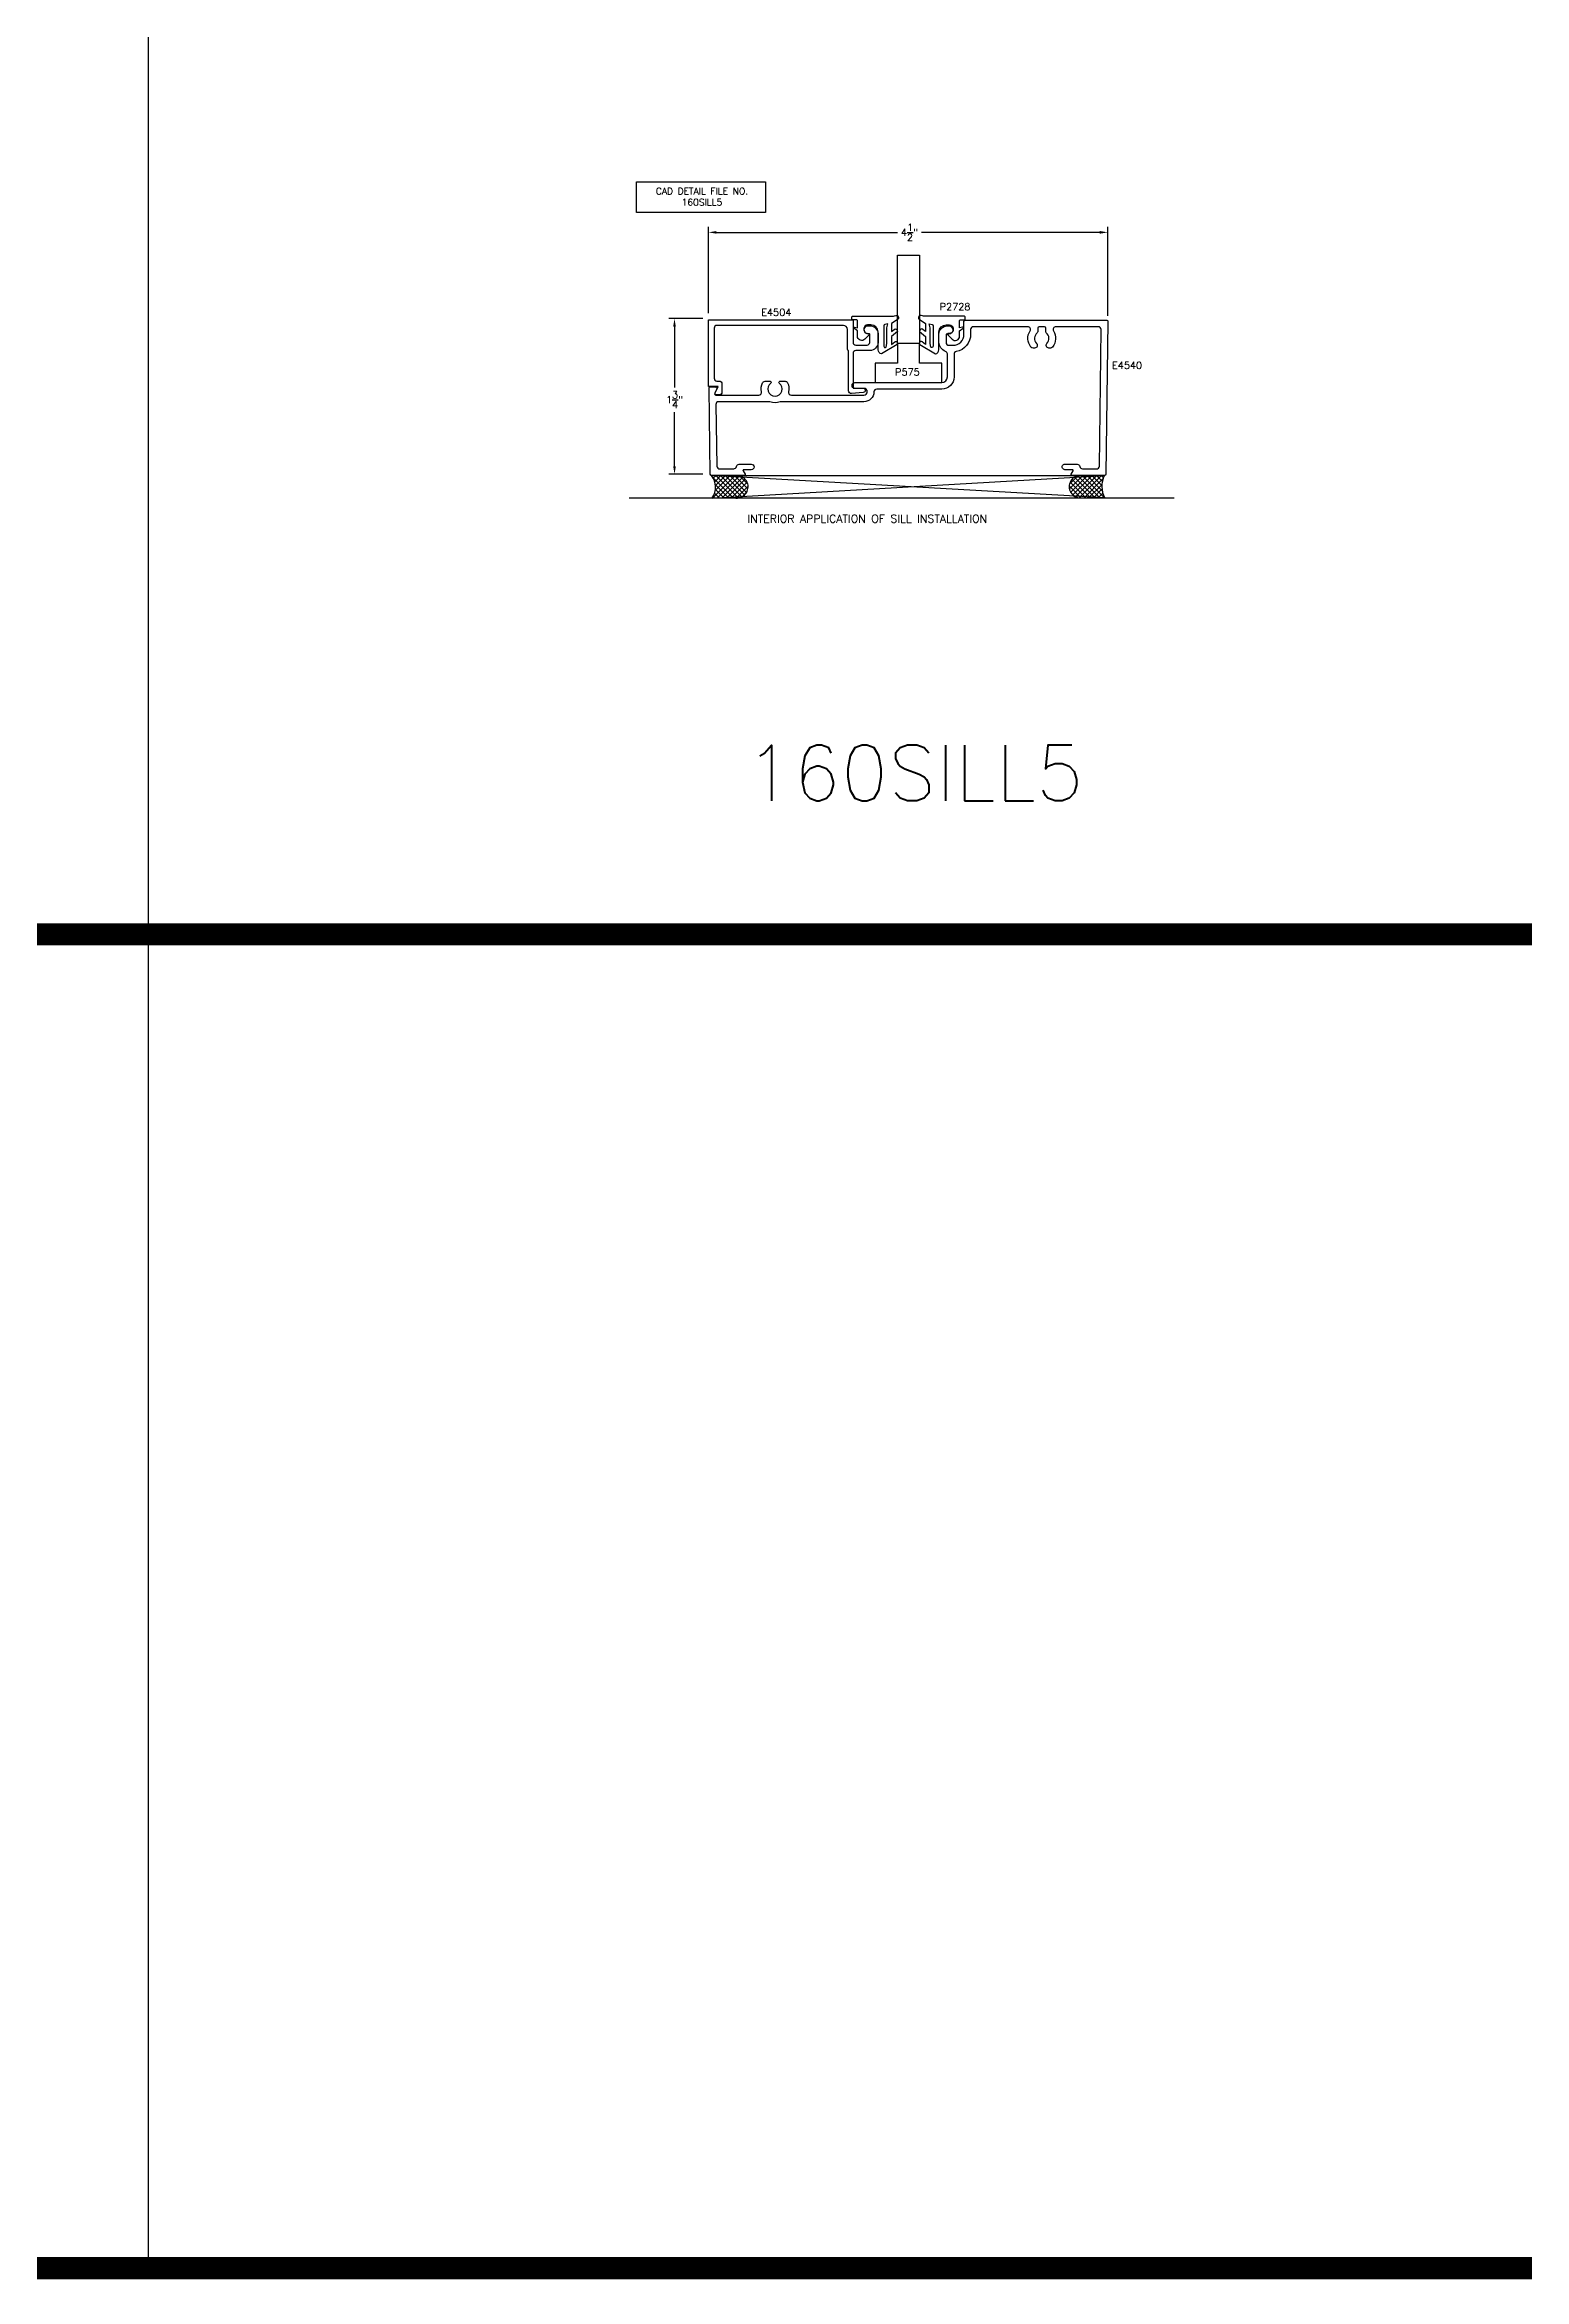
# Model space of a CAD drawing. Extents: x 0 to 139, y 0 to 75.
# Drawn here: x 105.74 to 122.39, y 14.75 to 39.88 of the extents above; entities that cross this region are included whole.
import ezdxf

# ---------------------------------------------------------------- set-up
doc = ezdxf.new("R2010")
doc.units = 0
doc.header["$MEASUREMENT"] = 0
doc.header["$PDMODE"] = 3
doc.layers.get('DEFPOINTS').update_dxf_attribs({"linetype": 'CONTINUOUS'})
for name, color, linetype in [('R-ANNO-DIMS', 3, 'CONTINUOUS'), ('R-ANNO-TEXT', 6, 'CONTINUOUS'), ('R-DET1', 4, 'CONTINUOUS'), ('R-DET2', 2, 'CONTINUOUS'), ('R-DET3', 5, 'CONTINUOUS'), ('R-OTLN', 1, 'CONTINUOUS'), ('TITLE', 7, 'CONTINUOUS')]:
    doc.layers.add(name, color=color, linetype=linetype)
doc.styles.get("Standard").update_dxf_attribs({"font": 'simplex'})
doc.dimstyles.new('1X', dxfattribs={"dimscale": 0, "dimtxt": 0.08, "dimasz": 0.09, "dimexe": 0.0625, "dimexo": 0.0625, "dimgap": 0.045, "dimtad": 0, "dimtih": 1, "dimtoh": 1, "dimdec": 4, "dimzin": 4, "dimtxsty": 'STANDARD', "dimcen": 0, "dimazin": 3, "dimtfac": 1, "dimtdec": 4, "dimtofl": 0, "dimtmove": 0, "dimatfit": 3, "dimtolj": 1, "dimtzin": 4})

# ---------------------------------------------------------------- blocks, each defined once
blk = doc.blocks.new('*D116')
at = {"layer": 'DEFPOINTS', "color": 0}
for p in [(113.2110722369531, 36.80326647512272), (112.8295989117038, 35.05326641551808), (113.2110722369531, 35.05326641551808)]:
    blk.add_point(p, dxfattribs=at)
at = {"layer": 'R-ANNO-DIMS', "color": 0}
for p, q in [((113.1485722369531, 36.80326647512272), (112.7670989117038, 36.80326647512272)), ((112.8295989117038, 36.71326647512272), (112.8295989117038, 36.02917249186046)), ((112.8295989117038, 35.14326641551808), (112.8295989117038, 35.75250582519379)), ((113.1485722369531, 35.05326641551808), (112.7670989117038, 35.05326641551808))]:
    blk.add_line(p, q, dxfattribs=at)
for points in [[(112.8145989117038, 36.71326647512272), (112.8445989117038, 36.71326647512272), (112.8295989117038, 36.80326647512272)], [(112.8145989117038, 35.14326641551808), (112.8445989117038, 35.14326641551808), (112.8295989117038, 35.05326641551808)]]:
    blk.add_solid(points, dxfattribs=at)
at = {"layer": 'R-ANNO-DIMS', "color": 0, "insert": (112.8295989117038, 35.89083915852714), "char_height": 0.08, "attachment_point": 5}
blk.add_mtext('\\A1;1{\\H1.000000x;\\S3/4;}"', dxfattribs=at)
blk = doc.blocks.new('*D117')
at = {"layer": 'DEFPOINTS', "color": 0}
for p in [(117.703153211149, 37.77332089557643), (113.2110722369531, 36.80326647512272), (117.703153211149, 36.77213557709023)]:
    blk.add_point(p, dxfattribs=at)
at = {"layer": 'R-ANNO-DIMS', "color": 0}
for p, q in [((113.2110722369531, 36.86576647512272), (113.2110722369531, 37.83582089557643)), ((113.3010722369531, 37.77332089557643), (115.3361348800985, 37.77332089557643)), ((117.613153211149, 37.77332089557643), (115.6089920229556, 37.77332089557643)), ((117.703153211149, 36.83463557709023), (117.703153211149, 37.83582089557643))]:
    blk.add_line(p, q, dxfattribs=at)
for points in [[(113.3010722369531, 37.78832089557643), (113.3010722369531, 37.75832089557643), (113.2110722369531, 37.77332089557643)], [(117.613153211149, 37.78832089557643), (117.613153211149, 37.75832089557643), (117.703153211149, 37.77332089557643)]]:
    blk.add_solid(points, dxfattribs=at)
at = {"layer": 'R-ANNO-DIMS', "color": 0, "insert": (115.472563451527, 37.77332089557643), "char_height": 0.08, "attachment_point": 5}
blk.add_mtext('\\A1;4{\\H1.000000x;\\S1/2;}"', dxfattribs=at)
blk = doc.blocks.new('P2728_GASKET')
at = {"layer": 'R-DET2'}
blk.add_lwpolyline([(86.46120887807864, 33.36219521883176), (86.56695216630744, 33.53666553802076, 0.3019516463074474), (86.51966420040158, 33.57666553802077), (86.31966420040156, 33.57666553802077, -0.4142135623730898), (86.23966420040155, 33.65666553802077), (86.23966420040155, 33.69501229106007, -0.3888787318530045), (86.27617797069165, 33.73486007898374), (86.29217797069167, 33.73625989760016, -0.4400105308918127), (86.33566420040155, 33.69641210967649), (86.33566420040155, 33.6824173301445, 0.6681786379192799), (86.35273526821344, 33.67534626233263), (86.40099772158253, 33.72360871570175, 0.6681786379193067), (86.3656423825232, 33.80896405476107), (86.3067926645589, 33.80896405476108), (86.2786528178221, 33.84859891312593, 0.8363234174214557), (86.26440227720535, 33.841897084188), (86.2732266558444, 33.80896405476108), (86.18935302444187, 33.80896405476108, -0.4142135623730351), (86.18335302444187, 33.81496405476108), (86.18335302444187, 33.86496405476107, 0.4142135623729624), (86.17735302444187, 33.87096405476107), (86.14935302444188, 33.87096405476107, 0.4142135623731173), (86.14335302444188, 33.86496405476107), (86.14335302444188, 33.42685783899402, -0.0832448763698527), (86.13517605223807, 33.37803456360661), (86.13517605223807, 33.37803456360661)], format="xyb", dxfattribs=at)
for points in [[(86.17376648040387, 33.35213522214821), (86.22317980650918, 33.42576185912512), (86.3142817831119, 33.42576185912515), (86.28331557857253, 33.38398146192836)], [(86.31266951783415, 33.35867077392468), (86.37051938630334, 33.42576185912515), (86.46233330369903, 33.42576185912515), (86.43060390672854, 33.38772536743917)]]:
    blk.add_lwpolyline(points, dxfattribs=at)
blk.add_lwpolyline([(86.2345827166145, 33.49883513619245, -0.3723118187145701), (86.24942498206737, 33.51166553802077), (86.47966420040156, 33.51166553802073, -0.6681786379192552), (86.49027080211935, 33.48605893630293), (86.44750440106365, 33.47764394220199), (86.27373535506281, 33.4782926751697), (86.22962465859099, 33.4649169598794)], format="xyb", close=True, dxfattribs=at)
at = {"layer": 'R-DET2', "ltscale": 0.1}
for centre, radius, start, end in [((86.15713707609189, 33.36905699157472), 0.02372516318795879, 157.7654673987586, 314.5007368954716), ((86.31266951783415, 33.38834765740523), 0.02967688348053703, 188.4603214230434, 270), ((86.44600966314785, 33.37508409179478), 0.0199283511803879, 139.7021898398144, 319.7021898385545)]:
    blk.add_arc(centre, radius, start, end, dxfattribs=at)

msp = doc.modelspace()

# ---------------------------------------------------------------- hatches: boundary and pattern name
at = {"layer": 'R-DET3'}
h = msp.add_hatch(dxfattribs=at)
h.set_pattern_fill('ANSI37', color=256, scale=0.3, angle=90, style=0)
h.set_pattern_definition([(44.99999999999999, (110.351493380336, 28.06228676695037), (0.02651650429449553, -0.02651650429449553), []), (315, (110.351493380336, 28.06228676695037), (-0.02651650429449553, -0.02651650429449553), [])])
edge = h.paths.add_edge_path()
edge.add_line((113.253823841749, 34.78804327476527), (113.5234349689388, 34.78569041410337))
edge.add_arc((113.5299815260906, 34.91270760705381), 0.1273069453437433, 265.9999488370436, 452.9476444025632)
edge.add_arc((113.0759034703022, 34.90810163945557), 0.2146384623217938, 325.9890324318308, 397.0538860397599)
edge.add_line((113.2471998069075, 35.03743545009102), (113.5234349689388, 35.03984611782928))
h = msp.add_hatch(dxfattribs=at)
h.set_pattern_fill('ANSI37', color=256, scale=0.3, angle=90, style=0)
h.set_pattern_definition([(135, (120.5743168700941, 28.06228676695037), (-0.02651650429449553, -0.02651650429449553), []), (225, (120.5743168700941, 28.06228676695037), (0.02651650429449553, -0.02651650429449553), [])])
edge = h.paths.add_edge_path()
edge.add_arc((117.3940645630294, 34.91318254451755), 0.1255911928180866, 86.20580647722427, 274.8620632790512)
edge.add_line((117.6675258044606, 35.03746400779289), (117.4023752814913, 35.03849846398554))
edge.add_arc((117.8816698944511, 34.91654347673144), 0.2459257329154828, 150.5479291662872, 211.5011912185142)
edge.add_line((117.6719864086811, 34.78804327476527), (117.4023752814913, 34.78569041410337))

# ---------------------------------------------------------------- linework, layer by layer
at = {"layer": 'R-ANNO-TEXT'}
msp.add_lwpolyline([(112.4016930819102, 38.33994905145703), (113.8531730249055, 38.33994905145703), (113.8531730249055, 37.99788621195309), (112.4016930819102, 37.99788621195309)], close=True, dxfattribs=at)
at = {"layer": 'R-DET1', "color": 4, "linetype": 'CONTINUOUS'}
msp.add_lwpolyline([(114.7881329199903, 35.99084743137123), (114.7881319199903, 36.44354061137123, -0.414213562373095), (114.7761319199903, 36.45554061137123), (114.7761319199903, 36.68004101137123, 0.414213562373095), (114.7286319199903, 36.72754101137123), (113.3061319299903, 36.72754111137123, 0.4142136568544772), (113.2751318199903, 36.69654101137123), (113.2751319199903, 36.13254117137123, 0.4142136568547816), (113.3061319199903, 36.10154116137123), (113.3321319199903, 36.10154113137123, -0.414213562373095), (113.3631319199903, 36.07054113137123), (113.3631319299903, 35.97654109137123, -0.414213562373095), (113.3321319199903, 35.94554108137123), (113.3011336599903, 35.94554109748918, -0.5199305744124689), (113.2860875999903, 35.96698326137123), (113.3191319199903, 36.03954111137123), (113.2131319199903, 36.03954111137123), (113.2131319199903, 36.78954111137123), (114.8381319199903, 36.78954111137123), (114.8381319199903, 36.53654081137123, 0.4142145071902462), (114.8691319199903, 36.50554071137107), (114.9951319199903, 36.50554071137123, 0.414213562373095), (115.0261319199903, 36.53654071137123), (115.0261319199903, 36.61555901137123, 0.4213790783599074), (115.0107659191576, 36.63055454548611, -1.012269764105018), (115.0096319199903, 36.72354071137123), (115.0261319199903, 36.72354071137129, -0.4142132474341854), (115.1191319199903, 36.63054081137123), (115.1191319199903, 36.53654071137123, -0.414213562373095), (115.0261319199903, 36.44354071137123), (114.8691319199903, 36.44354061137123, 0.414213562373095), (114.8381319199903, 36.41254061137123), (114.8381319199903, 36.02154122137123), (114.9503129201379, 36.02154055176183, -0.9456678448009784), (114.9527379199903, 35.97167737137123), (114.8220479728111, 35.9596781423239, -0.4450377509192184)], format="xyb", close=True, dxfattribs=at)
at = {"layer": 'R-DET2'}
for points in [[(115.586072236953, 37.51625239585253), (115.586072236953, 36.52226647512272), (115.336072236953, 36.52226647512272), (115.336072236953, 37.51625239585253), (115.586072236953, 37.51625239585253)], [(115.586072236953, 36.30426647512272), (115.586072236953, 36.52226647512272), (115.461072236953, 36.52226647512272), (115.336072236953, 36.52226647512272), (115.336072236953, 36.30426647512272), (115.086072236953, 36.30426647512272), (115.086072236953, 36.08526647512272), (115.461072236953, 36.08526647512272), (115.836072236953, 36.08526647512272), (115.836072236953, 36.30426647512272)]]:
    msp.add_lwpolyline(points, close=True, dxfattribs=at)
at = {"layer": 'R-DET3'}
for p, q in [((113.2471998069069, 35.03743545009102), (117.6675258044606, 35.03746400779289)), ((117.6719864086811, 34.78804327476527), (113.2471998069069, 35.03743545009102)), ((113.2522379181537, 34.78571078296049), (117.6675258044606, 35.03746400779289)), ((112.3187079764306, 34.78804327476527), (118.4517518567069, 34.78804327476527))]:
    msp.add_line(p, q, dxfattribs=at)
for centre, radius, start, end in [((113.0759034703021, 34.90810163945557), 0.2146384623219116, 325.9890324318519, 37.05388603973703), ((113.5299815260906, 34.91270760705381), 0.1273069453437453, 265.9999488370308, 92.94764440257727), ((117.3940645630294, 34.91318254451755), 0.1255911928180904, 86.2058064771984, 274.8620632790756), ((117.8816698944511, 34.91654347673145), 0.245925732915504, 150.5479291662919, 211.5011912185122)]:
    msp.add_arc(centre, radius, start, end, dxfattribs=at)
at = {"layer": 'R-OTLN'}
msp.add_lwpolyline([(114.960586256489, 35.86926657512938, -3.30177002184718e-06), (114.960585265988, 35.86926657512272), (114.0235154532348, 35.8692664574029, 0.09449296211088098), (114.0179955131355, 35.86821386721052, -0.1906887057025858), (113.9031809590101, 35.86821388337597, 0.09449306506104352), (113.897661013085, 35.86926647512271), (113.3257259394949, 35.86926647512271, 0.4167718538054513), (113.2947271198799, 35.83799595252226), (113.306272509528, 35.14395500606572, 0.4142135623731034), (113.3375418517434, 35.11322670905118), (113.4956364948255, 35.11460638009979, 0.3582491407179264), (113.5258309874879, 35.1398708431654, -0.3582489669905671), (113.5560254610588, 35.16513530606446), (113.6925918877489, 35.1663271876976, -0.999996128963498), (113.693132933648, 35.10432946847067), (113.607119719447, 35.10357884252208, 0.5773503544834395), (113.6002964994864, 35.09151883847008), (113.6231526604523, 35.05271679965296, -0.5773503544833845), (113.6163294404917, 35.04065679560097), (113.2471998069069, 35.03743545009102, -0.4142135623730949), (113.2320694800285, 35.0523039809045), (113.2181173018424, 36.02213557709024, -0.4167718538054403), (113.2331167306883, 36.03726647512271), (113.2909852664957, 36.03726647512271), (113.3109857464957, 36.01726597512271), (113.2818298064957, 35.96676647512271, 0.5773501522076248), (113.2948201964957, 35.94426647512271), (113.7774903319379, 35.94426647512271, 0.4755018962979919), (113.8078435256281, 35.98156596976928, -0.1665739818139891), (113.8205009872112, 36.0819064918767, -0.2862547507825315), (113.8483389099597, 36.09926647512272), (113.9051626883885, 36.09926647512271, -0.267949192431123), (113.9138229424263, 36.09426647512272), (113.9153640077656, 36.09159727165738, -0.3823178609955264), (113.9126251524377, 36.07853891963492, 3.049676758321711), (114.0085513605537, 36.07853891963492, -0.3823178609955248), (114.0058125052258, 36.09159727165738), (114.007353570565, 36.09426647512271, -0.2679491924311102), (114.0160138246029, 36.09926647512271), (114.0728376030316, 36.09926647512271, -0.2862547507825475), (114.1006755257801, 36.0819064918767, -0.1665739853369173), (114.1133329869286, 35.98156596767495, 0.4755019392959741), (114.1436861844559, 35.94426647261221), (114.9605852564957, 35.94426657512271, 0.999986666844453), (114.9605852564957, 36.01926657512271), (114.8590852564957, 36.01926647512271, -0.9999999999999999), (114.8590852564957, 36.08526647512272), (115.8365852564957, 36.08526647512271, 0.4142135623730781), (115.8985852564957, 36.14726647512271), (115.8985852564957, 36.40561741560917, 0.3164005702747911), (115.8780710601774, 36.43479014124714, -0.3164005702747772), (115.8046170023927, 36.53924732014438), (115.8046170023927, 36.62824732014438, -0.4142135623731062), (115.8976170023927, 36.72124732014438), (115.9141170023927, 36.72124732014438, -0.9999999999999999), (115.9141170023927, 36.62824732014438), (115.8846170023927, 36.62824732014438), (115.8846170023926, 36.53424732014437, 0.414213562373095), (115.9156170023927, 36.50324732014438), (115.9605852564957, 36.50324732014438, 0.414213562373095), (116.0855852564957, 36.62824732014438), (116.0855852564957, 36.77226647512271, -0.414213562373095), (116.1005852564957, 36.78726647512271), (117.688153782303, 36.78726647512271, -0.4167718538054401), (117.703153211149, 36.77213557709023), (117.6826561313391, 35.05233253860638, -0.4142135623730773), (117.6675258044606, 35.03746400779289), (117.2983961708759, 35.04068535330283, -0.5773503544834445), (117.2915729509153, 35.05274535735482), (117.3144291118812, 35.09154739617195, 0.5773503544833326), (117.3076058919206, 35.10360740022394), (117.2215926777196, 35.10435802617253, -1.000026774158986), (117.2221337236186, 35.16635574539947), (117.3587023152058, 35.16516392935632, -0.3582495324882893), (117.3888968158319, 35.13989942397976, 0.3582495324882851), (117.4190913164583, 35.11463491860327), (117.5771837596242, 35.11325526675305, 0.414213562373095), (117.6084531018396, 35.14398356376759), (117.627354991816, 36.68099595252226, 0.4167718538054513), (117.596356172201, 36.71226647512271), (117.1186043796723, 36.71226647512271, 0.5909706861366916), (117.0924091789389, 36.66468903688475, -0.3197945065466167), (117.0824907719254, 36.48392371005471, -0.2280699851807589), (117.05826687854, 36.47226761066379), (117.0415652564957, 36.47226742719347, -0.6608460798582034), (117.0190182564957, 36.52516974512271, 0.4407970971256602), (117.011213232351, 36.64449763623584, -0.1878140844121228), (117.0055882564957, 36.65620698815158), (117.0055882564957, 36.69726647512271, 0.414213562373095), (116.9905882564957, 36.71226647512271), (116.9305882564957, 36.71226647512271, 0.414213562373095), (116.9155882564957, 36.69726647512271), (116.9155882564957, 36.65620698815158, -0.2051672548575406), (116.9099632806403, 36.64449763623584, 0.4407973630271916), (116.9021583064542, 36.5251696930869, -0.6608332108611544), (116.8796112564957, 36.47226784512271), (116.8629096937299, 36.4722678805464, -0.2280730431796717), (116.8386854721074, 36.48392404687051, -0.3197937451575477), (116.8287673340525, 36.66468903688475, 0.5909706861366917), (116.802572133319, 36.71226647512271), (116.1915852564957, 36.71226647512271, 0.414213562373095), (116.1605852564957, 36.68126647512271), (116.1605852564957, 36.62824732014438, -0.3591323708050865), (115.9986804945909, 36.43190895701973, 0.3591323708050703), (115.9735852564957, 36.40147651073541), (115.9735852564957, 36.14726647512271, -0.414213562373095), (115.8365852564957, 36.01026647512271), (115.1040629761038, 36.01026647512271, 0.4091195892429962), (115.073067681277, 35.9798065664119, -0.4091156980114817)], format="xyb", close=True, dxfattribs=at)
at = {"layer": 'TITLE'}
msp.add_line((106.9080004981786, 74.87895019504157), (106.9080004981786, 14.87895019504157), dxfattribs=at)
at = {"layer": 'TITLE', "const_width": 0.25}
for points in [[(0.25, 29.87895019504157), (138.9080004981786, 29.87895019504157)], [(0.25, 14.87895019504157), (138.9080004981786, 14.87895019504157)]]:
    msp.add_lwpolyline(points, dxfattribs=at)

# ---------------------------------------------------------------- block references
at = {"layer": 'R-DET2', "xscale": -1, "rotation": 90}
msp.add_blockref('P2728_GASKET', (148.695797458011, 122.9728941358131), dxfattribs=at)
at = {"layer": 'R-DET2', "rotation": 269.9999999999999}
msp.add_blockref('P2728_GASKET', (82.22795146437197, 122.9728941358132), dxfattribs=at)

# ---------------------------------------------------------------- texts
at = {"layer": 'R-ANNO-TEXT'}
msp.add_text('INTERIOR APPLICATION OF SILL INSTALLATION', height=0.09, dxfattribs=at).set_placement((113.6503098892072, 34.50854905239697))
at = {"layer": 'R-ANNO-TEXT', "insert": (113.138375343737, 38.27436630027321), "char_height": 0.07500000000000001, "width": 1.875, "attachment_point": 2}
msp.add_mtext('CAD DETAIL FILE NO.\\P160SILL5', dxfattribs=at)
at = {"layer": 'R-ANNO-TEXT', "char_height": 0.08}
for s, insert, attachment_point in [('P2728', (115.8124785069035, 36.93805380695551), 4), ('\\A1;E4504', (114.1437807881252, 36.87401291711906), 6), ('\\A1;P575', (115.3106275838742, 36.20279164341234), 4), ('E4540', (117.7502476451729, 36.27738686146334), 4)]:
    msp.add_mtext(s, dxfattribs=dict(at, insert=insert, attachment_point=attachment_point))
at = {"layer": 'TITLE'}
msp.add_text('160SILL5', height=0.625, dxfattribs=at).set_placement((113.6275567840404, 31.38198747962402))

# ---------------------------------------------------------------- dimensions: what is measured, and where the dimension line sits
at = {"layer": 'R-ANNO-DIMS'}
dim = msp.add_linear_dim(base=(117.703153211149, 37.77332089557643), p1=(113.2110722369531, 36.80326647512272), p2=(117.703153211149, 36.77213557709023), dimstyle='1X', override={"dimscale": 1, "dimpost": '"'}, dxfattribs=at)
dim.commit()
dim.dimension.update_dxf_attribs({"geometry": '*D117', "text_midpoint": (115.472563451527, 37.77332089557643), "dimtype": 160})
dim = msp.add_linear_dim(base=(112.8295989117038, 35.05326641551808), p1=(113.2110722369531, 36.80326647512272), p2=(113.2110722369531, 35.05326641551808), angle=90, dimstyle='1X', override={"dimscale": 1, "dimpost": '"'}, dxfattribs=at)
dim.commit()
dim.dimension.update_dxf_attribs({"geometry": '*D116', "text_midpoint": (112.8295989117038, 35.89083915852714), "dimtype": 160})

doc.saveas('drawing.dxf')
